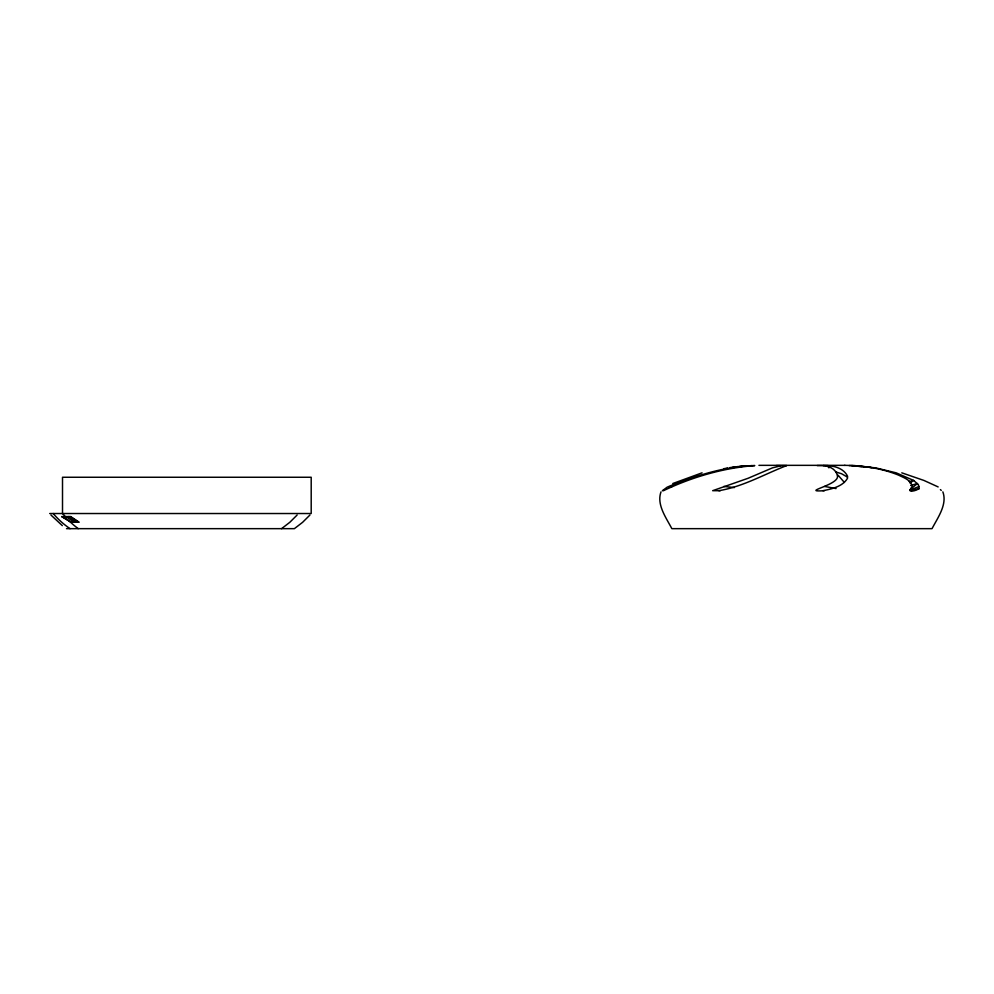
<?xml version="1.0" encoding="UTF-8"?>
<svg xmlns="http://www.w3.org/2000/svg" width="994" height="994" viewBox="0 0 994 994"><rect width="100%" height="100%" fill="white"/><g stroke="black" fill="none" stroke-linecap="round" stroke-linejoin="round"><path stroke-width="1.49" d="M919.127 488.588L918.344 484.575L913.648 480.45L896.141 472.833L875.59 467.863L851.634 465.59C867.6 466.261 883.604 469.081 898.464 475.082C903.558 477.605 911.2 480.027 912.119 486.439C907.385 492.974 914.654 491.446 919.127 488.588L910.181 490.924M661.01 491.868C656.338 504.542 666.241 517.849 671.845 528.659L932.024 528.659C937.628 517.849 947.518 504.542 942.859 491.868M297.131 515.016L289.776 522.335L281.563 528.659M309.942 515.016L302.586 522.335L294.373 528.659L66.511 528.659M909.783 489.781L917.412 483.544L910.666 485.445M909.995 483.034L913.648 480.45L909.224 481.605M824.473 490.688C798.977 492.291 838.774 485.234 837.482 476.213C836.463 469.305 829.145 465.776 822.784 465.59C831.816 465.18 843.148 467.267 847.559 476.213L847.509 478.276C842.701 486.588 831.729 488.998 822.982 490.688M672.752 483.544L702.075 472.833M668.776 486.439C696.26 475.604 724.974 466.198 754.781 465.59C723.234 467.925 691.923 477.145 663.483 490.688L662.402 490.688L667.521 486.923L671.72 486.824M910.007 490.141L919.239 486.439M720.29 490.688L712.661 490.688L748.084 478.276L772.537 467.839L781.719 465.59L786.676 465.59C764.274 474.262 743.015 486.687 718.91 490.688M723.719 468.746L727.446 468.025M732.317 467.627L735.063 467.217M729.733 467.652L735.56 466.795M739.225 466.646L744.928 466.037M737.039 466.646L752.234 465.59M758.931 465.341L844.925 465.341M776.351 465.59L781.085 465.59M817.18 465.59L822.15 465.59M849.087 465.59L851.361 465.59M49.7 513.525L311.197 513.525L311.197 477.257L62.51 477.257L62.51 513.525M61.827 516.582L70.686 516.582L79.147 522.173L70.996 522.173L61.827 516.582L71.146 522.173M844.726 465.341L855.337 465.59M858.431 466.037L864.233 466.646M723.806 486.439L734.355 487.582M855.797 466.037L861.351 466.646M868.57 467.217L871.465 467.627M824.598 486.439L836.078 488.563M835.954 472.013L841.533 473.728L847.286 477.021M901.794 472.833L923.948 480.45L938.15 486.923M65.666 516.582L74.538 522.173M68.897 516.582L77.507 522.173M68.748 516.582L77.221 522.173M70.015 516.582L78.476 522.173M838.091 475.219L844.403 482.45M78.215 528.659L74.376 525.627A82.664 76.376 90 0 1 68.897 520.595M62.311 525.627L50.942 515.016M940.399 489.595L941.256 490.415M53.229 513.525L54.484 515.016A82.688 82.688 0 0 0 70.04 528.659M62.734 513.525L63.889 515.016A82.664 76.376 90 0 0 65.505 516.93M827.517 465.59L828.934 467.851"/></g></svg>
